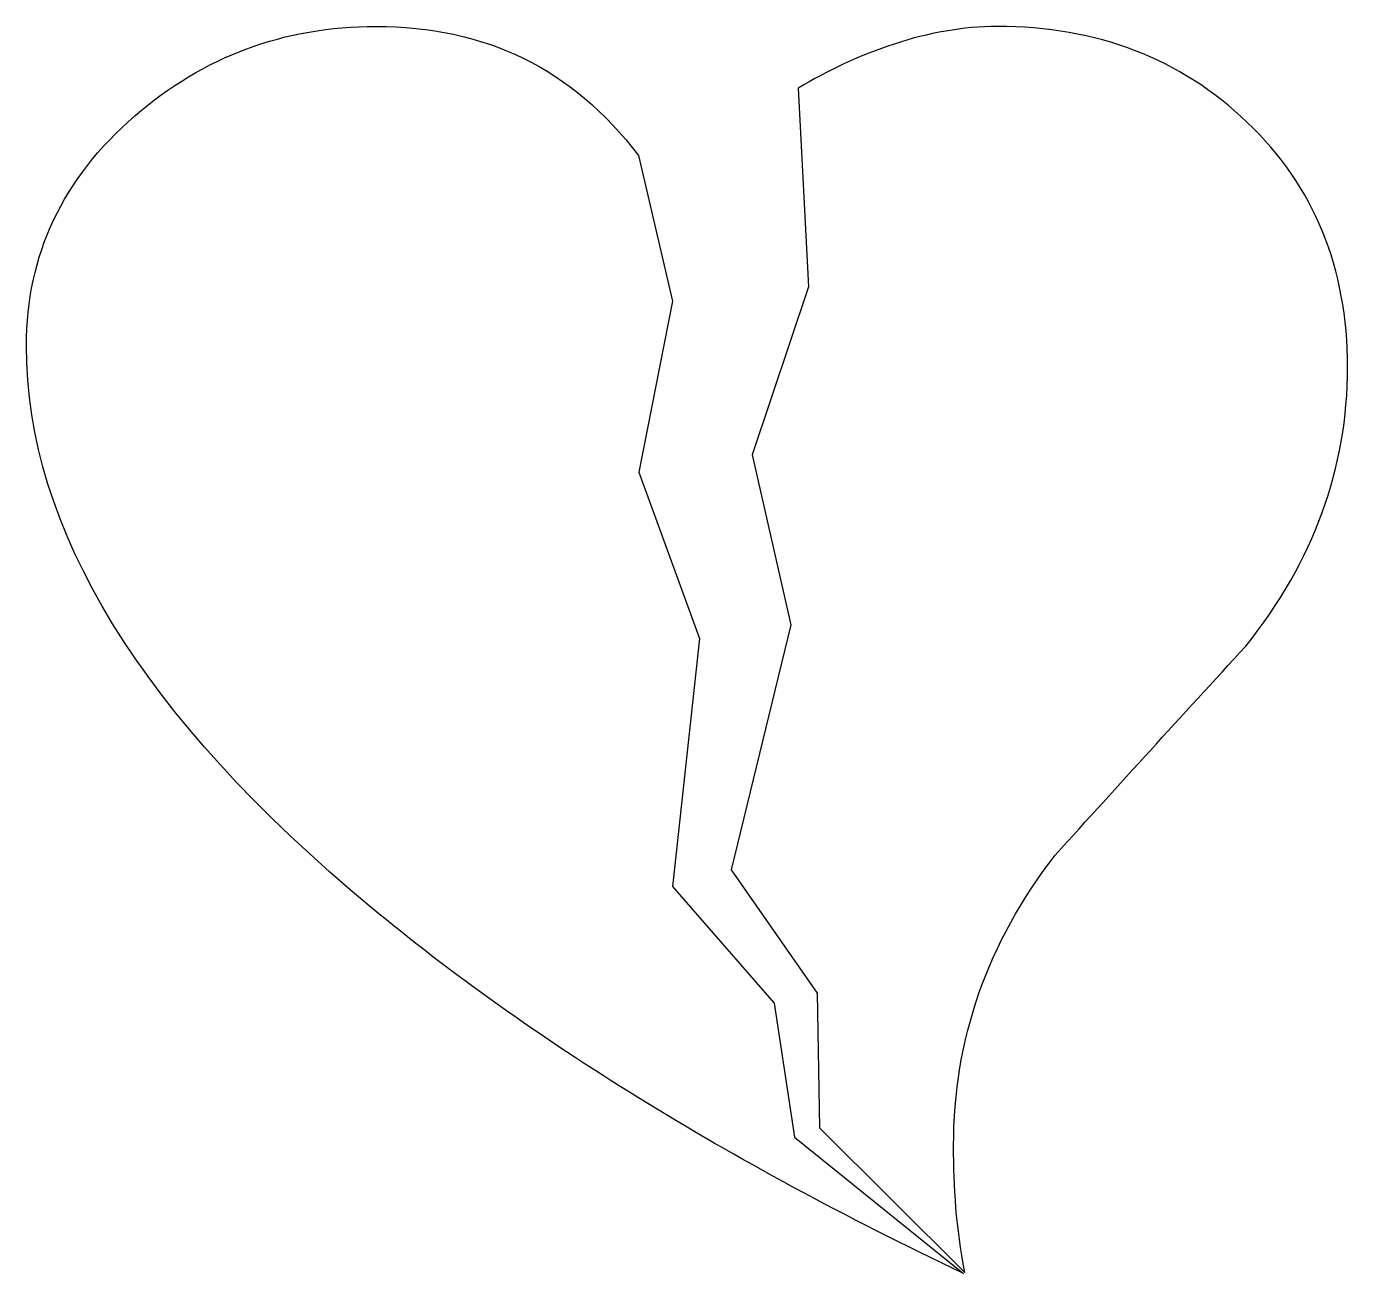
# Model space of a CAD drawing. Header units: centimetres. Extents: x -10.1 to 10.1, y -9.5 to 9.5.
import ezdxf

# ---------------------------------------------------------------- set-up
doc = ezdxf.new("R2010")
doc.units = ezdxf.units.CM
doc.header["$MEASUREMENT"] = 0
doc.layers.add('Camada 1', color=7, linetype='Continuous')

msp = doc.modelspace()

# ---------------------------------------------------------------- linework, layer by layer
at = {"layer": 'Camada 1'}
for points, knots in [([(4.21431, -9.50648), (4.21431, -9.50648), (1.6387, -7.42799), (1.6387, -7.42799), (1.6387, -7.42799), (1.6387, -7.42799), (1.32898, -5.38546), (1.32898, -5.38546), (1.32898, -5.38546), (1.32898, -5.38546), (-0.22005, -3.60762), (-0.22005, -3.60762), (-0.22005, -3.60762), (-0.22005, -3.60762), (0.19291, 0.17497), (0.19291, 0.17497), (0.19291, 0.17497), (0.19291, 0.17497), (-0.73636, 2.70939), (-0.73636, 2.70939), (-0.73636, 2.70939), (-0.73636, 2.70939), (-0.22005, 5.3194), (-0.22005, 5.3194), (-0.22005, 5.3194), (-0.22005, 5.3194), (-0.73845, 7.54036), (-0.73845, 7.54036), (-0.73845, 7.54036), (-1.75421, 8.87169), (-3.08065, 9.50648), (-4.74229, 9.50648), (-4.74229, 9.50648), (-6.14249, 9.50648), (-7.36701, 9.0519), (-8.41717, 8.14202), (-8.41717, 8.14202), (-9.51839, 7.18897), (-10.06959, 6.02094), (-10.06959, 4.63926), (-10.06959, 4.63926), (-10.06959, 1.84044), (-8.31667, -1.01402), (-4.81222, -3.92666), (-4.81222, -3.92666), (-2.37419, -5.94767), (0.60457, -7.78383), (4.21431, -9.50648)], [0, 0, 0, 0, 0.07692308, 0.07692308, 0.07692308, 0.07692308, 0.15384615, 0.15384615, 0.15384615, 0.15384615, 0.23076923, 0.23076923, 0.23076923, 0.23076923, 0.30769231, 0.30769231, 0.30769231, 0.30769231, 0.38461538, 0.38461538, 0.38461538, 0.38461538, 0.46153846, 0.46153846, 0.46153846, 0.46153846, 0.53846154, 0.53846154, 0.53846154, 0.53846154, 0.61538462, 0.61538462, 0.61538462, 0.61538462, 0.69230769, 0.69230769, 0.69230769, 0.69230769, 0.76923077, 0.76923077, 0.76923077, 0.76923077, 0.84615385, 0.84615385, 0.84615385, 0.84615385, 1, 1, 1, 1]), ([(4.23286, -9.48806), (4.23286, -9.48806), (2.02115, -7.28416), (2.02115, -7.28416), (2.02115, -7.28416), (2.02115, -7.28416), (1.9822, -5.22917), (1.9822, -5.22917), (1.9822, -5.22917), (1.9822, -5.22917), (0.67503, -3.34999), (0.67503, -3.34999), (0.67503, -3.34999), (0.67503, -3.34999), (1.58517, 0.38569), (1.58517, 0.38569), (1.58517, 0.38569), (1.58517, 0.38569), (0.99465, 2.97398), (0.99465, 2.97398), (0.99465, 2.97398), (0.99465, 2.97398), (1.85298, 5.53523), (1.85298, 5.53523), (1.85298, 5.53523), (1.85298, 5.53523), (1.69444, 8.5636), (1.69444, 8.5636), (1.69444, 8.5636), (2.58707, 9.10489), (3.68874, 9.50648), (4.72956, 9.50648), (4.72956, 9.50648), (6.25176, 9.50648), (7.52216, 9.01835), (8.54059, 8.04378), (8.54059, 8.04378), (9.56016, 7.06837), (10.06959, 5.8243), (10.06959, 4.31136), (10.06959, 4.31136), (10.06959, 2.77188), (9.55378, 1.35549), (8.52019, 0.06083), (8.52019, 0.06083), (7.54692, -0.99745), (6.57902, -2.0602), (5.61451, -3.1269), (5.61451, -3.1269), (4.5798, -4.45617), (4.06358, -5.93548), (4.06358, -7.56073), (4.06358, -7.56073), (4.06358, -8.19079), (4.10318, -8.79761), (4.23286, -9.48806)], [0, 0, 0, 0, 0.06666667, 0.06666667, 0.06666667, 0.06666667, 0.13333333, 0.13333333, 0.13333333, 0.13333333, 0.2, 0.2, 0.2, 0.2, 0.26666667, 0.26666667, 0.26666667, 0.26666667, 0.33333333, 0.33333333, 0.33333333, 0.33333333, 0.4, 0.4, 0.4, 0.4, 0.46666667, 0.46666667, 0.46666667, 0.46666667, 0.53333333, 0.53333333, 0.53333333, 0.53333333, 0.6, 0.6, 0.6, 0.6, 0.66666667, 0.66666667, 0.66666667, 0.66666667, 0.73333333, 0.73333333, 0.73333333, 0.73333333, 0.8, 0.8, 0.8, 0.8, 0.86666667, 0.86666667, 0.86666667, 0.86666667, 1, 1, 1, 1])]:
    msp.add_open_spline(points, degree=3, knots=knots, dxfattribs=at)

doc.saveas('drawing.dxf')
